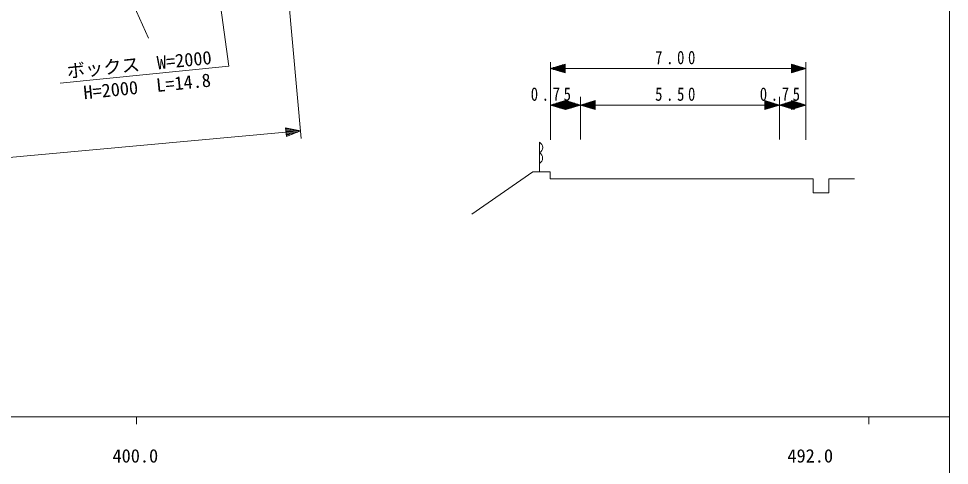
# Model space of a CAD drawing. Units: millimetres, scale not verified. Extents: x 40000 to 680000, y 20000 to 380000.
# Drawn here: x 451904 to 579000, y 198357 to 259350 of the extents above; entities that cross this region are included whole.
import ezdxf
from ezdxf.enums import TextEntityAlignment as Align

# ---------------------------------------------------------------- set-up
doc = ezdxf.new("R2010")
doc.units = ezdxf.units.MM
doc.header["$LTSCALE"] = 1000
for name, color, linetype, lineweight in [('M-BGD', 7, 'Continuous', 13), ('M-BMK-SRVR', 3, 'Continuous', 13), ('M-STR-HTXT', 7, 'Continuous', 13), ('M-TTL-BAND', 7, 'Continuous', 13)]:
    doc.layers.add(name, color=color, linetype=linetype, lineweight=lineweight)
doc.styles.add('ＭＳ ゴシック', font='')
doc.styles.get('ＭＳ ゴシック').set_extended_font_data('MS Gothic')

msp = doc.modelspace()

# ---------------------------------------------------------------- linework, layer by layer
at = {"layer": 'M-BGD'}
for p, q in [((523045, 238416), (523045, 242472)), ((513784, 232641), (522098, 238416)), ((522098, 238416), (524468, 238416)), ((524468, 238416), (524468, 237499)), ((524468, 237499), (560386, 237499)), ((560386, 237499), (560386, 235559)), ((562550, 235559), (562550, 237499)), ((562550, 237499), (566043, 237499)), ((560386, 235559), (562550, 235559))]:
    msp.add_line(p, q, dxfattribs=at)
for points, knots in [([(418407, 257232), (420634, 257814), (421273, 257968), (423063, 258586), (424538, 259096), (425382, 259351), (426789, 260026), (427914, 260565), (428484, 260991), (429498, 261719), (430186, 262213), (430580, 262487), (431191, 263074), (432375, 264208), (432833, 265040), (433985, 266206), (435301, 267538), (436005, 268328), (437457, 269508), (439294, 271003), (440482, 271631), (442367, 273064), (445217, 275230), (446726, 276556), (449564, 278737), (450671, 279587), (451299, 280054), (452443, 280854), (454330, 282173), (455024, 282551), (457438, 283986)], [0, 0, 0, 0, 1, 1, 1, 2, 2, 2, 3, 3, 3, 4, 4, 4, 5, 5, 5, 6, 6, 6, 7, 7, 7, 8, 8, 8, 9, 9, 9, 10, 10, 10, 10]), ([(523045, 242472), (523273, 242269), (523481, 242084), (523483, 241756), (523485, 241425), (523274, 241237), (523045, 241032)], [0, 0, 0, 0, 1, 1, 1, 2, 2, 2, 2]), ([(523045, 241032), (523267, 240819), (523463, 240632), (523460, 240305), (523456, 239983), (523265, 239801), (523045, 239592)], [0, 0, 0, 0, 1, 1, 1, 2, 2, 2, 2])]:
    msp.add_open_spline(points, degree=3, knots=knots, dxfattribs=at)
at = {"layer": 'M-BMK-SRVR'}
msp.add_line((469654, 256677), (455481, 288391), dxfattribs=at)
at = {"layer": 'M-STR-HTXT'}
for p, q in [((480588, 252862), (474229, 299747)), ((490499, 242981), (486122, 290709)), ((524519, 242807), (524519, 253420)), ((524519, 252543), (526519, 253143)), ((526119, 253023), (526519, 253023)), ((526519, 251943), (526519, 253143)), ((559419, 252543), (557419, 253143)), ((557419, 253143), (557419, 251943)), ((557819, 253023), (557419, 253023)), ((559419, 242807), (559419, 253420)), ((480588, 252862), (457588, 250555)), ((524519, 252543), (526519, 251943)), ((524519, 252543), (526519, 252543)), ((526519, 252663), (524919, 252663)), ((526519, 252423), (524919, 252423)), ((525319, 252783), (526519, 252783)), ((525319, 252303), (526519, 252303)), ((526519, 252903), (525719, 252903)), ((526519, 252183), (525719, 252183)), ((526119, 252063), (526519, 252063)), ((526519, 252543), (557419, 252543)), ((557419, 252903), (558219, 252903)), ((558619, 252783), (557419, 252783)), ((557419, 252663), (559019, 252663)), ((559419, 252543), (557419, 251943)), ((559419, 252543), (557419, 252543)), ((557419, 252423), (559019, 252423)), ((558619, 252303), (557419, 252303)), ((557419, 252183), (558219, 252183)), ((557819, 252063), (557419, 252063)), ((524519, 247552), (526519, 248152)), ((526519, 247912), (525719, 247912)), ((526119, 248032), (526519, 248032)), ((526519, 246952), (526519, 248152)), ((528644, 247552), (526644, 248152)), ((526644, 248152), (526644, 246952)), ((527044, 248032), (526644, 248032)), ((526644, 247912), (527444, 247912)), ((528644, 242858), (528644, 248669)), ((528644, 247552), (530644, 248152)), ((530644, 247912), (529844, 247912)), ((530244, 248032), (530644, 248032)), ((530644, 246952), (530644, 248152)), ((555795, 247552), (553795, 248152)), ((553795, 248152), (553795, 246952)), ((554195, 248032), (553795, 248032)), ((553795, 247912), (554595, 247912)), ((555795, 242858), (555795, 248669)), ((555795, 247552), (557795, 248152)), ((557795, 247912), (556995, 247912)), ((557395, 248032), (557795, 248032)), ((559419, 247552), (557419, 248152)), ((557419, 248152), (557419, 246952)), ((557819, 248032), (557419, 248032)), ((557419, 247912), (558219, 247912)), ((557795, 246952), (557795, 248152)), ((524519, 247552), (526519, 246952)), ((524519, 247552), (526519, 247552)), ((526519, 247672), (524919, 247672)), ((526519, 247432), (524919, 247432)), ((525319, 247792), (526519, 247792)), ((525319, 247312), (526519, 247312)), ((526519, 247192), (525719, 247192)), ((526119, 247072), (526519, 247072)), ((526519, 247552), (526644, 247552)), ((527844, 247792), (526644, 247792)), ((526644, 247672), (528244, 247672)), ((528644, 247552), (526644, 246952)), ((528644, 247552), (526644, 247552)), ((526644, 247432), (528244, 247432)), ((527844, 247312), (526644, 247312)), ((526644, 247192), (527444, 247192)), ((527044, 247072), (526644, 247072)), ((528644, 247552), (530644, 246952)), ((528644, 247552), (530644, 247552)), ((530644, 247672), (529044, 247672)), ((530644, 247432), (529044, 247432)), ((529444, 247792), (530644, 247792)), ((529444, 247312), (530644, 247312)), ((530644, 247192), (529844, 247192)), ((530244, 247072), (530644, 247072)), ((530644, 247552), (553795, 247552)), ((554995, 247792), (553795, 247792)), ((553795, 247672), (555395, 247672)), ((555795, 247552), (553795, 246952)), ((555795, 247552), (553795, 247552)), ((553795, 247432), (555395, 247432)), ((554995, 247312), (553795, 247312)), ((553795, 247192), (554595, 247192)), ((554195, 247072), (553795, 247072)), ((555795, 247552), (557795, 246952)), ((555795, 247552), (557795, 247552)), ((557795, 247672), (556195, 247672)), ((557795, 247432), (556195, 247432)), ((556595, 247792), (557795, 247792)), ((556595, 247312), (557795, 247312)), ((557795, 247192), (556995, 247192)), ((557395, 247072), (557795, 247072)), ((558619, 247792), (557419, 247792)), ((557419, 247672), (559019, 247672)), ((559419, 247552), (557419, 246952)), ((559419, 247552), (557419, 247552)), ((557419, 247432), (559019, 247432)), ((558619, 247312), (557419, 247312)), ((557419, 247192), (558219, 247192)), ((557819, 247072), (557419, 247072)), ((490404, 244014), (488358, 244431)), ((488358, 244431), (488466, 243236)), ((488767, 244348), (488369, 244312)), ((488380, 244192), (489176, 244264)), ((489585, 244181), (488390, 244073)), ((488401, 243953), (489995, 244098)), ((488412, 243834), (436359, 239112)), ((490404, 244014), (488412, 243834)), ((488423, 243714), (490016, 243859)), ((489629, 243703), (488434, 243595)), ((488445, 243475), (489241, 243547)), ((488854, 243392), (488455, 243356)), ((490404, 244014), (488466, 243236))]:
    msp.add_line(p, q, dxfattribs=at)
at = {"layer": 'M-TTL-BAND'}
for p, q in [((579000, 20000), (579000, 370000)), ((40000, 205000), (579000, 205000)), ((468000, 205000), (468000, 204000)), ((568000, 205000), (568000, 204000))]:
    msp.add_line(p, q, dxfattribs=at)

# ---------------------------------------------------------------- texts
at = {"layer": 'M-STR-HTXT', "style": 'ＭＳ ゴシック'}
for s, p in [('W=2000', (474520, 253698)), ('ボックス', (463466, 252654)), ('H=2000\u3000L=14.8', (469448, 250117))]:
    msp.add_text(s, height=1833, rotation=5.728, dxfattribs=at).set_placement(p, align=Align.MIDDLE_CENTER)
at = {"layer": 'M-STR-HTXT', "char_height": 1833, "attachment_point": 8, "style": 'ＭＳ ゴシック'}
for s, insert in [('\\T1.5;\\W0.8;7.00', (541814, 253095)), ('\\T1.5;\\W0.8;0.75', (524829, 248104)), ('\\T1.5;\\W0.8;5.50', (541814, 248104)), ('\\T1.5;\\W0.8;0.75', (556105, 248104))]:
    msp.add_mtext(s, dxfattribs=dict(at, insert=insert))
at = {"layer": 'M-TTL-BAND', "style": 'ＭＳ ゴシック'}
for s, p in [('400.0', (467844, 198195)), ('492.0', (560000, 198195))]:
    msp.add_text(s, height=1833, dxfattribs=at).set_placement(p, align=Align.BOTTOM_CENTER)

doc.saveas('drawing.dxf')
